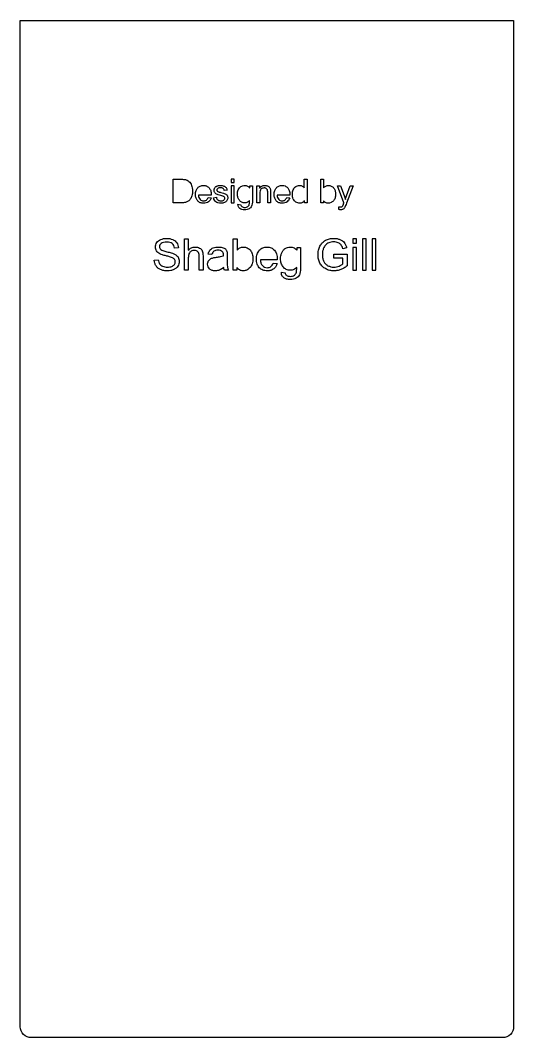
# Model space of a CAD drawing. Header units: millimetres. Extents: x -78 to 12, y -219 to -33.
import ezdxf

# ---------------------------------------------------------------- set-up
doc = ezdxf.new("R2010")
doc.units = ezdxf.units.MM
doc.layers.get('0').update_dxf_attribs({"linetype": 'CONTINUOUS'})

msp = doc.modelspace()

# ---------------------------------------------------------------- linework, layer by layer
for p, q in [((-50.01, -66.77), (-50.01, -62.48)), ((-50.01, -62.48), (-48.53, -62.48)), ((-26.08, -64.02), (-26.08, -62.48)), ((-26.08, -62.48), (-25.56, -62.48)), ((-25.56, -62.48), (-25.56, -66.77)), ((-23.06, -66.77), (-23.06, -62.48)), ((-23.06, -62.48), (-22.54, -62.48)), ((-22.54, -62.48), (-22.54, -64.01)), ((-40.15, -64.47), (-40.67, -64.54)), ((-36.02, -64.04), (-36.02, -63.66)), ((-36.02, -63.66), (-35.53, -63.66)), ((-35.53, -63.66), (-35.53, -66.35)), ((-34.74, -66.77), (-34.74, -63.66)), ((-34.74, -63.66), (-34.26, -63.66)), ((-34.26, -63.66), (-34.26, -64.1)), ((-32.74, -66.77), (-32.74, -64.88)), ((-32.21, -64.86), (-32.21, -66.77)), ((-18.84, -66.78), (-20.02, -63.66)), ((-20.02, -63.66), (-19.45, -63.66)), ((-19.45, -63.66), (-18.81, -65.46)), ((-18.36, -65.48), (-17.7, -63.66)), ((-17.17, -63.66), (-18.35, -66.83)), ((-17.7, -63.66), (-17.17, -63.66)), ((-48.46, -66.77), (-50.01, -66.77)), ((-43.05, -65.35), (-45.37, -65.35)), ((-43.61, -65.77), (-43.07, -65.84)), ((-42.62, -65.85), (-42.1, -65.76)), ((-34.21, -66.77), (-34.74, -66.77)), ((-34.21, -65.07), (-34.21, -66.77)), ((-32.21, -66.77), (-32.74, -66.77)), ((-28.71, -65.35), (-31.03, -65.35)), ((-29.27, -65.77), (-28.73, -65.84)), ((-26.04, -66.77), (-26.04, -66.38)), ((-25.56, -66.77), (-26.04, -66.77)), ((-22.57, -66.77), (-23.06, -66.77)), ((-22.57, -66.38), (-22.57, -66.77)), ((-38.17, -67.03), (-37.66, -67.11)), ((-19.75, -67.97), (-19.8, -67.48)), ((-47.93, -79.07), (-47.93, -73.35)), ((-47.93, -73.35), (-47.23, -73.35)), ((-47.23, -73.35), (-47.23, -75.4)), ((-39.04, -79.07), (-39.04, -73.35)), ((-39.04, -73.35), (-38.33, -73.35)), ((-38.33, -73.35), (-38.33, -75.39)), ((-49.05, -74.96), (-49.77, -75.01)), ((-27.39, -75.42), (-27.39, -74.92)), ((-27.39, -74.92), (-26.75, -74.92)), ((-26.75, -74.92), (-26.75, -78.51)), ((-18.35, -74.95), (-19.04, -75.13)), ((-53.43, -77.23), (-52.72, -77.17)), ((-47.23, -76.8), (-47.23, -79.07)), ((-45.25, -79.07), (-45.25, -76.44)), ((-44.55, -76.44), (-44.55, -79.07)), ((-42.91, -76.2), (-43.6, -76.11)), ((-40.12, -76.4), (-40.12, -77.33)), ((-31, -77.18), (-34.09, -77.18)), ((-31.74, -77.74), (-31.02, -77.83)), ((-20.69, -76.83), (-20.69, -76.15)), ((-20.69, -76.15), (-18.27, -76.15)), ((-19.01, -76.83), (-20.69, -76.83)), ((-19.01, -77.89), (-19.01, -76.83)), ((-18.27, -76.15), (-18.27, -78.27)), ((-47.23, -79.07), (-47.93, -79.07)), ((-44.55, -79.07), (-45.25, -79.07)), ((-39.9, -79.07), (-40.63, -79.07)), ((-38.38, -79.07), (-39.04, -79.07)), ((-38.38, -78.55), (-38.38, -79.07)), ((-30.26, -79.42), (-29.58, -79.52))]:
    msp.add_line(p, q)
msp.add_lwpolyline([(-77.88, -33.49), (12.12, -33.49), (12.12, -216.99, -0.414214), (10.13, -218.99), (-75.88, -218.99, -0.414214), (-77.88, -216.99)], format="xyb", close=True)
for points in [[(-38.88, -63.09), (-38.88, -62.48), (-39.4, -62.48), (-39.4, -63.09)], [(-38.88, -66.77), (-38.88, -63.66), (-39.4, -63.66), (-39.4, -66.77)], [(-16.53, -74.15), (-16.53, -73.35), (-17.23, -73.35), (-17.23, -74.15)], [(-14.77, -79.07), (-14.77, -73.35), (-15.48, -73.35), (-15.48, -79.07)], [(-13, -79.07), (-13, -73.35), (-13.7, -73.35), (-13.7, -79.07)], [(-16.53, -79.07), (-16.53, -74.92), (-17.23, -74.92), (-17.23, -79.07)]]:
    msp.add_lwpolyline(points, close=True)
for points, knots in [([(-48.53, -62.48), (-48.38, -62.48), (-48.13, -62.48), (-47.87, -62.52), (-47.77, -62.54)], [0, 0, 0, 0, 0.04419182, 0.07681955, 0.07681955, 0.07681955, 0.07681955]), ([(-47.77, -62.54), (-47.65, -62.57), (-47.42, -62.64), (-47.23, -62.78), (-47.14, -62.85)], [0, 0, 0, 0, 0.03622775, 0.07062021, 0.07062021, 0.07062021, 0.07062021]), ([(-47.14, -62.85), (-47.03, -62.95), (-46.81, -63.16), (-46.69, -63.44), (-46.63, -63.58)], [0, 0, 0, 0, 0.04417872, 0.09007172, 0.09007172, 0.09007172, 0.09007172]), ([(-46.63, -63.58), (-46.58, -63.74), (-46.48, -64.07), (-46.46, -64.42), (-46.46, -64.6)], [0, 0, 0, 0, 0.0494252, 0.1037906, 0.1037906, 0.1037906, 0.1037906]), ([(-46.46, -64.6), (-46.46, -64.76), (-46.47, -65.05), (-46.54, -65.34), (-46.57, -65.47)], [0, 0, 0, 0, 0.04623091, 0.08770209, 0.08770209, 0.08770209, 0.08770209]), ([(-45.92, -65.24), (-45.91, -65), (-45.89, -64.56), (-45.63, -64.19), (-45.52, -64.03)], [0, 0, 0, 0, 0.0704553, 0.1307786, 0.1307786, 0.1307786, 0.1307786]), ([(-45.52, -64.03), (-45.37, -63.9), (-45.07, -63.64), (-44.67, -63.61), (-44.47, -63.59)], [0, 0, 0, 0, 0.0566902, 0.1161342, 0.1161342, 0.1161342, 0.1161342]), ([(-44.47, -63.59), (-44.27, -63.61), (-43.88, -63.64), (-43.59, -63.89), (-43.45, -64.02)], [0, 0, 0, 0, 0.0576757, 0.113028, 0.113028, 0.113028, 0.113028]), ([(-43.45, -64.02), (-43.33, -64.18), (-43.08, -64.54), (-43.06, -64.98), (-43.05, -65.21)], [0, 0, 0, 0, 0.0591055, 0.1282246, 0.1282246, 0.1282246, 0.1282246]), ([(-42.53, -64.49), (-42.53, -64.42), (-42.52, -64.29), (-42.46, -64.17), (-42.44, -64.1)], [0, 0, 0, 0, 0.02013201, 0.03981458, 0.03981458, 0.03981458, 0.03981458]), ([(-42.42, -64.91), (-42.45, -64.84), (-42.52, -64.71), (-42.53, -64.56), (-42.53, -64.49)], [0, 0, 0, 0, 0.02175403, 0.04383894, 0.04383894, 0.04383894, 0.04383894]), ([(-42.44, -64.1), (-42.4, -64.05), (-42.33, -63.93), (-42.23, -63.85), (-42.18, -63.81)], [0, 0, 0, 0, 0.01989089, 0.03970176, 0.03970176, 0.03970176, 0.03970176]), ([(-42.08, -65.2), (-42.15, -65.17), (-42.28, -65.09), (-42.37, -64.97), (-42.42, -64.91)], [0, 0, 0, 0, 0.0234431, 0.04552012, 0.04552012, 0.04552012, 0.04552012]), ([(-42.18, -63.81), (-42.13, -63.78), (-42.02, -63.71), (-41.91, -63.68), (-41.84, -63.66)], [0, 0, 0, 0, 0.0167339, 0.03684549, 0.03684549, 0.03684549, 0.03684549]), ([(-41.87, -64.15), (-41.91, -64.19), (-42, -64.26), (-42.01, -64.37), (-42.02, -64.43)], [0, 0, 0, 0, 0.01748102, 0.03306028, 0.03306028, 0.03306028, 0.03306028]), ([(-42.02, -64.43), (-42.02, -64.46), (-42.01, -64.53), (-41.97, -64.58), (-41.96, -64.61)], [0, 0, 0, 0, 0.00987356, 0.01984012, 0.01984012, 0.01984012, 0.01984012]), ([(-41.96, -64.61), (-41.93, -64.64), (-41.87, -64.7), (-41.8, -64.73), (-41.75, -64.75)], [0, 0, 0, 0, 0.01134785, 0.02484607, 0.02484607, 0.02484607, 0.02484607]), ([(-41.35, -64.03), (-41.45, -64.03), (-41.64, -64.03), (-41.8, -64.11), (-41.87, -64.15)], [0, 0, 0, 0, 0.03127244, 0.05387306, 0.05387306, 0.05387306, 0.05387306]), ([(-41.84, -63.66), (-41.77, -63.64), (-41.62, -63.6), (-41.46, -63.59), (-41.38, -63.59)], [0, 0, 0, 0, 0.02264116, 0.04628015, 0.04628015, 0.04628015, 0.04628015]), ([(-41.75, -64.75), (-41.7, -64.77), (-41.55, -64.82), (-41.39, -64.86), (-41.29, -64.89)], [0, 0, 0, 0, 0.01633239, 0.04849669, 0.04849669, 0.04849669, 0.04849669]), ([(-41.38, -63.59), (-41.27, -63.6), (-41.05, -63.6), (-40.84, -63.67), (-40.74, -63.7)], [0, 0, 0, 0, 0.03445162, 0.06529287, 0.06529287, 0.06529287, 0.06529287]), ([(-40.87, -64.16), (-40.94, -64.12), (-41.08, -64.03), (-41.25, -64.03), (-41.35, -64.03)], [0, 0, 0, 0, 0.02260083, 0.05005446, 0.05005446, 0.05005446, 0.05005446]), ([(-41.29, -64.89), (-41.13, -64.93), (-40.87, -65), (-40.61, -65.1), (-40.51, -65.13)], [0, 0, 0, 0, 0.04937744, 0.08176635, 0.08176635, 0.08176635, 0.08176635]), ([(-40.67, -64.54), (-40.68, -64.46), (-40.72, -64.32), (-40.82, -64.21), (-40.87, -64.16)], [0, 0, 0, 0, 0.02246754, 0.04356797, 0.04356797, 0.04356797, 0.04356797]), ([(-40.74, -63.7), (-40.66, -63.73), (-40.5, -63.8), (-40.39, -63.93), (-40.33, -63.98)], [0, 0, 0, 0, 0.02718859, 0.05060136, 0.05060136, 0.05060136, 0.05060136]), ([(-40.33, -63.98), (-40.29, -64.05), (-40.2, -64.2), (-40.17, -64.37), (-40.15, -64.47)], [0, 0, 0, 0, 0.0237219, 0.0517188, 0.0517188, 0.0517188, 0.0517188]), ([(-38.28, -65.2), (-38.27, -65.06), (-38.26, -64.77), (-38.16, -64.51), (-38.12, -64.38)], [0, 0, 0, 0, 0.04296273, 0.08403852, 0.08403852, 0.08403852, 0.08403852]), ([(-38.12, -64.38), (-38.06, -64.26), (-37.94, -64.03), (-37.75, -63.87), (-37.65, -63.8)], [0, 0, 0, 0, 0.03883979, 0.07543232, 0.07543232, 0.07543232, 0.07543232]), ([(-37.65, -63.8), (-37.54, -63.74), (-37.32, -63.61), (-37.06, -63.6), (-36.93, -63.59)], [0, 0, 0, 0, 0.03676987, 0.07578009, 0.07578009, 0.07578009, 0.07578009]), ([(-36.93, -63.59), (-36.75, -63.61), (-36.4, -63.65), (-36.15, -63.91), (-36.02, -64.04)], [0, 0, 0, 0, 0.0514627, 0.1040163, 0.1040163, 0.1040163, 0.1040163]), ([(-34.26, -64.1), (-34.13, -63.96), (-33.87, -63.65), (-33.47, -63.61), (-33.27, -63.59)], [0, 0, 0, 0, 0.0568658, 0.1154149, 0.1154149, 0.1154149, 0.1154149]), ([(-33.97, -64.26), (-34.04, -64.36), (-34.21, -64.6), (-34.21, -64.9), (-34.21, -65.07)], [0, 0, 0, 0, 0.03595062, 0.08648848, 0.08648848, 0.08648848, 0.08648848]), ([(-33.38, -64.05), (-33.49, -64.06), (-33.71, -64.07), (-33.88, -64.2), (-33.97, -64.26)], [0, 0, 0, 0, 0.03187249, 0.06317443, 0.06317443, 0.06317443, 0.06317443]), ([(-33.02, -64.15), (-33.07, -64.12), (-33.19, -64.06), (-33.32, -64.05), (-33.38, -64.05)], [0, 0, 0, 0, 0.01840734, 0.03825723, 0.03825723, 0.03825723, 0.03825723]), ([(-33.27, -63.59), (-33.18, -63.6), (-33, -63.6), (-32.84, -63.66), (-32.76, -63.69)], [0, 0, 0, 0, 0.02707473, 0.05285782, 0.05285782, 0.05285782, 0.05285782]), ([(-32.8, -64.4), (-32.82, -64.35), (-32.87, -64.25), (-32.97, -64.18), (-33.02, -64.15)], [0, 0, 0, 0, 0.01678152, 0.03415869, 0.03415869, 0.03415869, 0.03415869]), ([(-32.74, -64.88), (-32.74, -64.79), (-32.74, -64.62), (-32.78, -64.47), (-32.8, -64.4)], [0, 0, 0, 0, 0.02816702, 0.04861627, 0.04861627, 0.04861627, 0.04861627]), ([(-32.76, -63.69), (-32.68, -63.73), (-32.55, -63.79), (-32.45, -63.91), (-32.4, -63.96)], [0, 0, 0, 0, 0.02373926, 0.04461067, 0.04461067, 0.04461067, 0.04461067]), ([(-32.4, -63.96), (-32.37, -64.02), (-32.29, -64.14), (-32.26, -64.28), (-32.24, -64.35)], [0, 0, 0, 0, 0.02052363, 0.04251004, 0.04251004, 0.04251004, 0.04251004]), ([(-32.24, -64.35), (-32.23, -64.42), (-32.21, -64.59), (-32.21, -64.76), (-32.21, -64.86)], [0, 0, 0, 0, 0.0202611, 0.05139764, 0.05139764, 0.05139764, 0.05139764]), ([(-31.58, -65.24), (-31.57, -65), (-31.54, -64.56), (-31.29, -64.19), (-31.17, -64.03)], [0, 0, 0, 0, 0.0704553, 0.1307787, 0.1307787, 0.1307787, 0.1307787]), ([(-31.17, -64.03), (-31.02, -63.9), (-30.72, -63.64), (-30.33, -63.61), (-30.12, -63.59)], [0, 0, 0, 0, 0.0566902, 0.1161341, 0.1161341, 0.1161341, 0.1161341]), ([(-30.12, -63.59), (-29.93, -63.61), (-29.54, -63.64), (-29.25, -63.89), (-29.1, -64.02)], [0, 0, 0, 0, 0.0576757, 0.1130281, 0.1130281, 0.1130281, 0.1130281]), ([(-29.1, -64.02), (-28.99, -64.18), (-28.74, -64.54), (-28.72, -64.98), (-28.71, -65.21)], [0, 0, 0, 0, 0.0591055, 0.1282246, 0.1282246, 0.1282246, 0.1282246]), ([(-28.25, -65.22), (-28.25, -65.07), (-28.24, -64.78), (-28.14, -64.51), (-28.1, -64.38)], [0, 0, 0, 0, 0.04455421, 0.08620554, 0.08620554, 0.08620554, 0.08620554]), ([(-28.1, -64.38), (-28.04, -64.26), (-27.93, -64.03), (-27.73, -63.87), (-27.63, -63.79)], [0, 0, 0, 0, 0.03881876, 0.07552853, 0.07552853, 0.07552853, 0.07552853]), ([(-27.63, -63.79), (-27.53, -63.74), (-27.31, -63.62), (-27.06, -63.6), (-26.94, -63.59)], [0, 0, 0, 0, 0.03621214, 0.07310779, 0.07310779, 0.07310779, 0.07310779]), ([(-26.94, -63.59), (-26.85, -63.6), (-26.67, -63.61), (-26.51, -63.68), (-26.44, -63.71)], [0, 0, 0, 0, 0.02675606, 0.05193365, 0.05193365, 0.05193365, 0.05193365]), ([(-26.44, -63.71), (-26.37, -63.75), (-26.23, -63.84), (-26.13, -63.96), (-26.08, -64.02)], [0, 0, 0, 0, 0.02409304, 0.0474712, 0.0474712, 0.0474712, 0.0474712]), ([(-22.54, -64.01), (-22.42, -63.89), (-22.18, -63.65), (-21.85, -63.61), (-21.68, -63.59)], [0, 0, 0, 0, 0.04931775, 0.09770607, 0.09770607, 0.09770607, 0.09770607]), ([(-21.68, -63.59), (-21.59, -63.6), (-21.4, -63.61), (-21.23, -63.68), (-21.14, -63.71)], [0, 0, 0, 0, 0.02805883, 0.05578263, 0.05578263, 0.05578263, 0.05578263]), ([(-21.14, -63.71), (-21.06, -63.75), (-20.9, -63.83), (-20.78, -63.97), (-20.72, -64.03)], [0, 0, 0, 0, 0.02722018, 0.05368508, 0.05368508, 0.05368508, 0.05368508]), ([(-20.72, -64.03), (-20.67, -64.11), (-20.55, -64.26), (-20.49, -64.44), (-20.46, -64.54)], [0, 0, 0, 0, 0.02738556, 0.05698169, 0.05698169, 0.05698169, 0.05698169]), ([(-20.46, -64.54), (-20.43, -64.64), (-20.37, -64.85), (-20.37, -65.06), (-20.36, -65.17)], [0, 0, 0, 0, 0.03141227, 0.06416226, 0.06416226, 0.06416226, 0.06416226]), ([(-47.77, -66.7), (-47.88, -66.72), (-48.11, -66.77), (-48.34, -66.77), (-48.46, -66.77)], [0, 0, 0, 0, 0.03261917, 0.06935916, 0.06935916, 0.06935916, 0.06935916]), ([(-47.26, -66.49), (-47.34, -66.53), (-47.5, -66.63), (-47.68, -66.67), (-47.77, -66.7)], [0, 0, 0, 0, 0.02644052, 0.05576395, 0.05576395, 0.05576395, 0.05576395]), ([(-46.87, -66.1), (-46.93, -66.17), (-47.04, -66.32), (-47.19, -66.43), (-47.26, -66.49)], [0, 0, 0, 0, 0.02894106, 0.05552714, 0.05552714, 0.05552714, 0.05552714]), ([(-46.57, -65.47), (-46.61, -65.59), (-46.68, -65.81), (-46.81, -66.01), (-46.87, -66.1)], [0, 0, 0, 0, 0.03694688, 0.06943376, 0.06943376, 0.06943376, 0.06943376]), ([(-45.52, -66.43), (-45.64, -66.26), (-45.89, -65.91), (-45.91, -65.48), (-45.92, -65.24)], [0, 0, 0, 0, 0.058774, 0.1269616, 0.1269616, 0.1269616, 0.1269616]), ([(-44.44, -66.84), (-44.65, -66.83), (-45.06, -66.8), (-45.37, -66.55), (-45.52, -66.43)], [0, 0, 0, 0, 0.0621197, 0.1187951, 0.1187951, 0.1187951, 0.1187951]), ([(-45.37, -65.35), (-45.36, -65.51), (-45.33, -65.8), (-45.16, -66.03), (-45.08, -66.14)], [0, 0, 0, 0, 0.04609518, 0.0850477, 0.0850477, 0.0850477, 0.0850477]), ([(-45.08, -66.14), (-44.99, -66.22), (-44.8, -66.38), (-44.56, -66.4), (-44.43, -66.41)], [0, 0, 0, 0, 0.03571945, 0.07210493, 0.07210493, 0.07210493, 0.07210493]), ([(-43.55, -66.58), (-43.68, -66.66), (-43.95, -66.82), (-44.27, -66.84), (-44.44, -66.84)], [0, 0, 0, 0, 0.04435021, 0.09415359, 0.09415359, 0.09415359, 0.09415359]), ([(-44.43, -66.41), (-44.34, -66.41), (-44.16, -66.39), (-44.01, -66.3), (-43.94, -66.26)], [0, 0, 0, 0, 0.02714833, 0.05250078, 0.05250078, 0.05250078, 0.05250078]), ([(-43.94, -66.26), (-43.87, -66.2), (-43.73, -66.06), (-43.65, -65.87), (-43.61, -65.77)], [0, 0, 0, 0, 0.02700058, 0.05913421, 0.05913421, 0.05913421, 0.05913421]), ([(-43.07, -65.84), (-43.12, -65.99), (-43.22, -66.28), (-43.44, -66.48), (-43.55, -66.58)], [0, 0, 0, 0, 0.04622054, 0.08944524, 0.08944524, 0.08944524, 0.08944524]), ([(-43.05, -65.21), (-43.05, -65.23), (-43.05, -65.28), (-43.05, -65.33), (-43.05, -65.35)], [0, 0, 0, 0, 0.00585983, 0.01406592, 0.01406592, 0.01406592, 0.01406592]), ([(-42.21, -66.59), (-42.31, -66.49), (-42.52, -66.28), (-42.58, -66), (-42.62, -65.85)], [0, 0, 0, 0, 0.04062434, 0.08641408, 0.08641408, 0.08641408, 0.08641408]), ([(-41.29, -66.84), (-41.47, -66.84), (-41.8, -66.83), (-42.09, -66.67), (-42.21, -66.59)], [0, 0, 0, 0, 0.05383655, 0.09727353, 0.09727353, 0.09727353, 0.09727353]), ([(-42.1, -65.76), (-42.08, -65.86), (-42.04, -66.04), (-41.91, -66.18), (-41.85, -66.24)], [0, 0, 0, 0, 0.02889617, 0.05481652, 0.05481652, 0.05481652, 0.05481652]), ([(-41.27, -65.46), (-41.44, -65.41), (-41.71, -65.35), (-41.97, -65.24), (-42.08, -65.2)], [0, 0, 0, 0, 0.05099866, 0.08448288, 0.08448288, 0.08448288, 0.08448288]), ([(-41.85, -66.24), (-41.77, -66.29), (-41.6, -66.4), (-41.4, -66.41), (-41.29, -66.41)], [0, 0, 0, 0, 0.02722214, 0.05957276, 0.05957276, 0.05957276, 0.05957276]), ([(-41.29, -66.41), (-41.18, -66.41), (-40.99, -66.4), (-40.82, -66.31), (-40.75, -66.26)], [0, 0, 0, 0, 0.03185181, 0.05668042, 0.05668042, 0.05668042, 0.05668042]), ([(-40.63, -66.72), (-40.73, -66.75), (-40.95, -66.83), (-41.17, -66.84), (-41.29, -66.84)], [0, 0, 0, 0, 0.0323201, 0.06717944, 0.06717944, 0.06717944, 0.06717944]), ([(-40.73, -65.63), (-40.79, -65.61), (-40.97, -65.53), (-41.15, -65.48), (-41.27, -65.46)], [0, 0, 0, 0, 0.02051367, 0.05689296, 0.05689296, 0.05689296, 0.05689296]), ([(-40.75, -66.26), (-40.7, -66.21), (-40.6, -66.12), (-40.58, -65.98), (-40.58, -65.92)], [0, 0, 0, 0, 0.02087607, 0.04006286, 0.04006286, 0.04006286, 0.04006286]), ([(-40.58, -65.92), (-40.58, -65.86), (-40.6, -65.74), (-40.69, -65.67), (-40.73, -65.63)], [0, 0, 0, 0, 0.0164319, 0.03326761, 0.03326761, 0.03326761, 0.03326761]), ([(-40.19, -66.36), (-40.25, -66.43), (-40.37, -66.58), (-40.54, -66.67), (-40.63, -66.72)], [0, 0, 0, 0, 0.02779207, 0.05766213, 0.05766213, 0.05766213, 0.05766213]), ([(-40.51, -65.13), (-40.44, -65.17), (-40.3, -65.23), (-40.21, -65.35), (-40.16, -65.41)], [0, 0, 0, 0, 0.02297577, 0.04489331, 0.04489331, 0.04489331, 0.04489331]), ([(-40.03, -65.86), (-40.04, -65.95), (-40.05, -66.12), (-40.14, -66.28), (-40.19, -66.36)], [0, 0, 0, 0, 0.02592704, 0.0527562, 0.0527562, 0.0527562, 0.0527562]), ([(-40.16, -65.41), (-40.12, -65.47), (-40.05, -65.62), (-40.04, -65.78), (-40.03, -65.86)], [0, 0, 0, 0, 0.02244667, 0.04740206, 0.04740206, 0.04740206, 0.04740206]), ([(-37.92, -66.31), (-38.03, -66.15), (-38.24, -65.81), (-38.26, -65.41), (-38.28, -65.2)], [0, 0, 0, 0, 0.057327, 0.1180977, 0.1180977, 0.1180977, 0.1180977]), ([(-36.93, -66.77), (-37.13, -66.76), (-37.52, -66.72), (-37.79, -66.45), (-37.92, -66.31)], [0, 0, 0, 0, 0.0580739, 0.1128793, 0.1128793, 0.1128793, 0.1128793]), ([(-36.07, -66.37), (-36.19, -66.49), (-36.43, -66.72), (-36.77, -66.76), (-36.93, -66.77)], [0, 0, 0, 0, 0.04939311, 0.09779041, 0.09779041, 0.09779041, 0.09779041]), ([(-36.11, -67.04), (-36.1, -66.96), (-36.07, -66.74), (-36.07, -66.51), (-36.07, -66.37)], [0, 0, 0, 0, 0.02515549, 0.06786326, 0.06786326, 0.06786326, 0.06786326]), ([(-35.53, -66.35), (-35.53, -66.56), (-35.53, -66.91), (-35.64, -67.25), (-35.68, -67.38)], [0, 0, 0, 0, 0.0621485, 0.1044555, 0.1044555, 0.1044555, 0.1044555]), ([(-31.18, -66.43), (-31.29, -66.26), (-31.54, -65.91), (-31.56, -65.48), (-31.58, -65.24)], [0, 0, 0, 0, 0.0587741, 0.1269616, 0.1269616, 0.1269616, 0.1269616]), ([(-30.09, -66.84), (-30.31, -66.83), (-30.71, -66.8), (-31.03, -66.55), (-31.18, -66.43)], [0, 0, 0, 0, 0.0621196, 0.118795, 0.118795, 0.118795, 0.118795]), ([(-31.03, -65.35), (-31.02, -65.51), (-30.99, -65.8), (-30.82, -66.03), (-30.74, -66.14)], [0, 0, 0, 0, 0.04609517, 0.08504769, 0.08504769, 0.08504769, 0.08504769]), ([(-30.74, -66.14), (-30.65, -66.22), (-30.46, -66.38), (-30.21, -66.4), (-30.09, -66.41)], [0, 0, 0, 0, 0.03571935, 0.07210489, 0.07210489, 0.07210489, 0.07210489]), ([(-30.09, -66.41), (-30, -66.41), (-29.82, -66.39), (-29.67, -66.3), (-29.6, -66.26)], [0, 0, 0, 0, 0.02714827, 0.05250078, 0.05250078, 0.05250078, 0.05250078]), ([(-29.2, -66.58), (-29.33, -66.66), (-29.61, -66.82), (-29.92, -66.84), (-30.09, -66.84)], [0, 0, 0, 0, 0.0443501, 0.09415354, 0.09415354, 0.09415354, 0.09415354]), ([(-29.6, -66.26), (-29.53, -66.2), (-29.38, -66.06), (-29.31, -65.87), (-29.27, -65.77)], [0, 0, 0, 0, 0.02700054, 0.0591342, 0.0591342, 0.0591342, 0.0591342]), ([(-28.73, -65.84), (-28.78, -65.99), (-28.87, -66.28), (-29.1, -66.48), (-29.2, -66.58)], [0, 0, 0, 0, 0.04622052, 0.08944533, 0.08944533, 0.08944533, 0.08944533]), ([(-28.71, -65.21), (-28.71, -65.23), (-28.71, -65.28), (-28.71, -65.33), (-28.71, -65.35)], [0, 0, 0, 0, 0.00585983, 0.01406593, 0.01406593, 0.01406593, 0.01406593]), ([(-28.08, -66.07), (-28.13, -65.94), (-28.24, -65.66), (-28.25, -65.37), (-28.25, -65.22)], [0, 0, 0, 0, 0.04162298, 0.0868668, 0.0868668, 0.0868668, 0.0868668]), ([(-27.6, -66.64), (-27.7, -66.56), (-27.9, -66.41), (-28.02, -66.18), (-28.08, -66.07)], [0, 0, 0, 0, 0.03693854, 0.07556397, 0.07556397, 0.07556397, 0.07556397]), ([(-26.91, -66.84), (-27.04, -66.84), (-27.28, -66.82), (-27.49, -66.7), (-27.6, -66.64)], [0, 0, 0, 0, 0.03610812, 0.07234674, 0.07234674, 0.07234674, 0.07234674]), ([(-26.04, -66.38), (-26.16, -66.52), (-26.38, -66.79), (-26.74, -66.83), (-26.91, -66.84)], [0, 0, 0, 0, 0.0504084, 0.102182, 0.102182, 0.102182, 0.102182]), ([(-21.71, -66.84), (-21.88, -66.82), (-22.23, -66.79), (-22.46, -66.52), (-22.57, -66.38)], [0, 0, 0, 0, 0.0504728, 0.1012652, 0.1012652, 0.1012652, 0.1012652]), ([(-20.76, -66.41), (-20.9, -66.53), (-21.17, -66.79), (-21.53, -66.82), (-21.71, -66.84)], [0, 0, 0, 0, 0.0544481, 0.1070097, 0.1070097, 0.1070097, 0.1070097]), ([(-20.36, -65.17), (-20.37, -65.42), (-20.39, -65.87), (-20.64, -66.24), (-20.76, -66.41)], [0, 0, 0, 0, 0.0715846, 0.1320893, 0.1320893, 0.1320893, 0.1320893]), ([(-18.89, -66.91), (-18.88, -66.89), (-18.87, -66.85), (-18.85, -66.8), (-18.84, -66.78)], [0, 0, 0, 0, 0.0057447, 0.01371706, 0.01371706, 0.01371706, 0.01371706]), ([(-18.81, -65.46), (-18.76, -65.58), (-18.68, -65.82), (-18.61, -66.06), (-18.58, -66.18)], [0, 0, 0, 0, 0.03712796, 0.07553937, 0.07553937, 0.07553937, 0.07553937]), ([(-18.58, -66.18), (-18.55, -66.06), (-18.49, -65.83), (-18.4, -65.59), (-18.36, -65.48)], [0, 0, 0, 0, 0.03724535, 0.07416446, 0.07416446, 0.07416446, 0.07416446]), ([(-37.84, -67.78), (-37.94, -67.69), (-38.15, -67.48), (-38.16, -67.19), (-38.17, -67.03)], [0, 0, 0, 0, 0.04029903, 0.08498434, 0.08498434, 0.08498434, 0.08498434]), ([(-36.94, -68.04), (-37.11, -68.03), (-37.43, -68.02), (-37.71, -67.86), (-37.84, -67.78)], [0, 0, 0, 0, 0.05071013, 0.09460928, 0.09460928, 0.09460928, 0.09460928]), ([(-37.66, -67.11), (-37.64, -67.18), (-37.62, -67.31), (-37.52, -67.41), (-37.48, -67.45)], [0, 0, 0, 0, 0.02138985, 0.03974204, 0.03974204, 0.03974204, 0.03974204]), ([(-37.48, -67.45), (-37.4, -67.5), (-37.24, -67.59), (-37.05, -67.6), (-36.94, -67.6)], [0, 0, 0, 0, 0.0256859, 0.05630122, 0.05630122, 0.05630122, 0.05630122]), ([(-36.94, -67.6), (-36.83, -67.6), (-36.63, -67.59), (-36.46, -67.5), (-36.38, -67.45)], [0, 0, 0, 0, 0.03265228, 0.05913532, 0.05913532, 0.05913532, 0.05913532]), ([(-36.15, -67.86), (-36.27, -67.91), (-36.52, -68.02), (-36.79, -68.03), (-36.94, -68.04)], [0, 0, 0, 0, 0.03802728, 0.08139023, 0.08139023, 0.08139023, 0.08139023]), ([(-36.38, -67.45), (-36.32, -67.4), (-36.19, -67.29), (-36.14, -67.13), (-36.11, -67.04)], [0, 0, 0, 0, 0.02424569, 0.04982809, 0.04982809, 0.04982809, 0.04982809]), ([(-35.68, -67.38), (-35.74, -67.48), (-35.86, -67.68), (-36.05, -67.8), (-36.15, -67.86)], [0, 0, 0, 0, 0.03324132, 0.06798746, 0.06798746, 0.06798746, 0.06798746]), ([(-19.8, -67.48), (-19.75, -67.49), (-19.65, -67.52), (-19.55, -67.52), (-19.5, -67.52)], [0, 0, 0, 0, 0.01656386, 0.03060207, 0.03060207, 0.03060207, 0.03060207]), ([(-19.41, -68.04), (-19.46, -68.03), (-19.58, -68.03), (-19.69, -67.99), (-19.75, -67.97)], [0, 0, 0, 0, 0.01619365, 0.03470701, 0.03470701, 0.03470701, 0.03470701]), ([(-19.5, -67.52), (-19.45, -67.52), (-19.35, -67.52), (-19.26, -67.48), (-19.22, -67.47)], [0, 0, 0, 0, 0.01588794, 0.02895391, 0.02895391, 0.02895391, 0.02895391]), ([(-18.97, -67.91), (-19.04, -67.95), (-19.17, -68.02), (-19.33, -68.03), (-19.41, -68.04)], [0, 0, 0, 0, 0.02195545, 0.04559397, 0.04559397, 0.04559397, 0.04559397]), ([(-19.22, -67.47), (-19.19, -67.44), (-19.12, -67.4), (-19.07, -67.33), (-19.05, -67.3)], [0, 0, 0, 0, 0.01189523, 0.02402094, 0.02402094, 0.02402094, 0.02402094]), ([(-19.05, -67.3), (-19.03, -67.26), (-18.96, -67.13), (-18.92, -66.99), (-18.89, -66.91)], [0, 0, 0, 0, 0.01523455, 0.04246894, 0.04246894, 0.04246894, 0.04246894]), ([(-18.65, -67.53), (-18.7, -67.61), (-18.78, -67.76), (-18.91, -67.86), (-18.97, -67.91)], [0, 0, 0, 0, 0.02713926, 0.05026558, 0.05026558, 0.05026558, 0.05026558]), ([(-18.35, -66.83), (-18.41, -66.97), (-18.5, -67.21), (-18.61, -67.44), (-18.65, -67.53)], [0, 0, 0, 0, 0.04647515, 0.07658991, 0.07658991, 0.07658991, 0.07658991]), ([(-53.22, -74.83), (-53.2, -74.68), (-53.18, -74.39), (-53.04, -74.14), (-52.97, -74.02)], [0, 0, 0, 0, 0.04234386, 0.08545909, 0.08545909, 0.08545909, 0.08545909]), ([(-52.97, -74.02), (-52.88, -73.9), (-52.68, -73.65), (-52.4, -73.51), (-52.25, -73.44)], [0, 0, 0, 0, 0.04500469, 0.09309333, 0.09309333, 0.09309333, 0.09309333]), ([(-52.17, -74.17), (-52.26, -74.25), (-52.44, -74.42), (-52.47, -74.66), (-52.48, -74.77)], [0, 0, 0, 0, 0.03623678, 0.07006154, 0.07006154, 0.07006154, 0.07006154]), ([(-52.25, -73.44), (-52.09, -73.39), (-51.75, -73.27), (-51.39, -73.25), (-51.2, -73.25)], [0, 0, 0, 0, 0.0520079, 0.1073993, 0.1073993, 0.1073993, 0.1073993]), ([(-51.17, -73.92), (-51.37, -73.92), (-51.73, -73.92), (-52.04, -74.1), (-52.17, -74.17)], [0, 0, 0, 0, 0.0598105, 0.1049427, 0.1049427, 0.1049427, 0.1049427]), ([(-51.2, -73.25), (-51, -73.25), (-50.61, -73.27), (-50.25, -73.39), (-50.08, -73.45)], [0, 0, 0, 0, 0.0600866, 0.1145912, 0.1145912, 0.1145912, 0.1145912]), ([(-50.17, -74.19), (-50.31, -74.11), (-50.61, -73.93), (-50.97, -73.92), (-51.17, -73.92)], [0, 0, 0, 0, 0.0465993, 0.1049231, 0.1049231, 0.1049231, 0.1049231]), ([(-49.77, -75.01), (-49.8, -74.85), (-49.85, -74.53), (-50.07, -74.3), (-50.17, -74.19)], [0, 0, 0, 0, 0.04936889, 0.09305082, 0.09305082, 0.09305082, 0.09305082]), ([(-50.08, -73.45), (-49.93, -73.53), (-49.63, -73.67), (-49.43, -73.93), (-49.33, -74.06)], [0, 0, 0, 0, 0.0499794, 0.09726356, 0.09726356, 0.09726356, 0.09726356]), ([(-49.33, -74.06), (-49.25, -74.19), (-49.09, -74.48), (-49.06, -74.8), (-49.05, -74.96)], [0, 0, 0, 0, 0.0470031, 0.09542379, 0.09542379, 0.09542379, 0.09542379]), ([(-23.22, -74.68), (-23.09, -74.45), (-22.84, -74.01), (-22.41, -73.73), (-22.21, -73.6)], [0, 0, 0, 0, 0.0763812, 0.1495107, 0.1495107, 0.1495107, 0.1495107]), ([(-22.21, -73.6), (-21.98, -73.5), (-21.49, -73.28), (-20.97, -73.26), (-20.7, -73.25)], [0, 0, 0, 0, 0.0753682, 0.1564126, 0.1564126, 0.1564126, 0.1564126]), ([(-21.59, -74.06), (-21.71, -74.11), (-21.94, -74.21), (-22.12, -74.39), (-22.2, -74.47)], [0, 0, 0, 0, 0.03879274, 0.07445703, 0.07445703, 0.07445703, 0.07445703]), ([(-20.69, -73.9), (-20.85, -73.9), (-21.16, -73.91), (-21.45, -74.01), (-21.59, -74.06)], [0, 0, 0, 0, 0.0486028, 0.09171602, 0.09171602, 0.09171602, 0.09171602]), ([(-20.7, -73.25), (-20.5, -73.25), (-20.11, -73.27), (-19.75, -73.39), (-19.57, -73.45)], [0, 0, 0, 0, 0.0592999, 0.1144722, 0.1144722, 0.1144722, 0.1144722]), ([(-19.9, -74.05), (-20.03, -74), (-20.28, -73.91), (-20.55, -73.9), (-20.69, -73.9)], [0, 0, 0, 0, 0.03920192, 0.08078311, 0.08078311, 0.08078311, 0.08078311]), ([(-19.36, -74.45), (-19.43, -74.37), (-19.58, -74.2), (-19.79, -74.1), (-19.9, -74.05)], [0, 0, 0, 0, 0.03232158, 0.06825182, 0.06825182, 0.06825182, 0.06825182]), ([(-19.57, -73.45), (-19.42, -73.52), (-19.12, -73.66), (-18.89, -73.89), (-18.79, -74.01)], [0, 0, 0, 0, 0.05089594, 0.09752957, 0.09752957, 0.09752957, 0.09752957]), ([(-18.79, -74.01), (-18.69, -74.14), (-18.5, -74.43), (-18.4, -74.77), (-18.35, -74.95)], [0, 0, 0, 0, 0.0484188, 0.1038567, 0.1038567, 0.1038567, 0.1038567]), ([(-53.02, -75.54), (-53.07, -75.43), (-53.19, -75.21), (-53.21, -74.95), (-53.22, -74.83)], [0, 0, 0, 0, 0.0370345, 0.07496062, 0.07496062, 0.07496062, 0.07496062]), ([(-52.4, -76.07), (-52.53, -76), (-52.77, -75.86), (-52.94, -75.64), (-53.02, -75.54)], [0, 0, 0, 0, 0.04314649, 0.0818318, 0.0818318, 0.0818318, 0.0818318]), ([(-52.48, -74.77), (-52.48, -74.87), (-52.46, -75.07), (-52.33, -75.21), (-52.26, -75.28)], [0, 0, 0, 0, 0.02867054, 0.05681606, 0.05681606, 0.05681606, 0.05681606]), ([(-52.26, -75.28), (-52.13, -75.35), (-51.78, -75.55), (-51.38, -75.64), (-51.12, -75.69)], [0, 0, 0, 0, 0.0443305, 0.1217852, 0.1217852, 0.1217852, 0.1217852]), ([(-51.12, -75.69), (-50.86, -75.75), (-50.43, -75.85), (-50.01, -76), (-49.85, -76.06)], [0, 0, 0, 0, 0.080411, 0.1321716, 0.1321716, 0.1321716, 0.1321716]), ([(-47.23, -75.4), (-47.05, -75.23), (-46.7, -74.9), (-46.22, -74.85), (-45.98, -74.83)], [0, 0, 0, 0, 0.0702001, 0.1402218, 0.1402218, 0.1402218, 0.1402218]), ([(-47.11, -76.04), (-47.14, -76.15), (-47.22, -76.39), (-47.22, -76.66), (-47.23, -76.8)], [0, 0, 0, 0, 0.03415793, 0.07781102, 0.07781102, 0.07781102, 0.07781102]), ([(-46.72, -75.6), (-46.8, -75.66), (-46.97, -75.77), (-47.06, -75.95), (-47.11, -76.04)], [0, 0, 0, 0, 0.03013704, 0.05945278, 0.05945278, 0.05945278, 0.05945278]), ([(-46.13, -75.43), (-46.23, -75.44), (-46.44, -75.46), (-46.63, -75.55), (-46.72, -75.6)], [0, 0, 0, 0, 0.03064677, 0.06179365, 0.06179365, 0.06179365, 0.06179365]), ([(-45.48, -75.68), (-45.57, -75.61), (-45.76, -75.46), (-46, -75.44), (-46.13, -75.43)], [0, 0, 0, 0, 0.03290843, 0.07041209, 0.07041209, 0.07041209, 0.07041209]), ([(-45.98, -74.83), (-45.84, -74.84), (-45.56, -74.85), (-45.31, -74.96), (-45.18, -75.01)], [0, 0, 0, 0, 0.04331033, 0.08280039, 0.08280039, 0.08280039, 0.08280039]), ([(-45.25, -76.44), (-45.26, -76.29), (-45.26, -76.01), (-45.42, -75.78), (-45.48, -75.68)], [0, 0, 0, 0, 0.04587111, 0.08141221, 0.08141221, 0.08141221, 0.08141221]), ([(-45.18, -75.01), (-45.08, -75.08), (-44.88, -75.2), (-44.76, -75.41), (-44.7, -75.51)], [0, 0, 0, 0, 0.0361729, 0.07062608, 0.07062608, 0.07062608, 0.07062608]), ([(-44.7, -75.51), (-44.66, -75.64), (-44.56, -75.94), (-44.55, -76.26), (-44.55, -76.44)], [0, 0, 0, 0, 0.04080578, 0.09464477, 0.09464477, 0.09464477, 0.09464477]), ([(-43.6, -76.11), (-43.56, -75.97), (-43.5, -75.72), (-43.36, -75.5), (-43.29, -75.4)], [0, 0, 0, 0, 0.0417294, 0.078023, 0.078023, 0.078023, 0.078023]), ([(-43.29, -75.4), (-43.21, -75.31), (-43.03, -75.12), (-42.79, -75.03), (-42.67, -74.98)], [0, 0, 0, 0, 0.03566393, 0.07562557, 0.07562557, 0.07562557, 0.07562557]), ([(-42.56, -75.59), (-42.64, -75.66), (-42.81, -75.84), (-42.87, -76.07), (-42.91, -76.2)], [0, 0, 0, 0, 0.03144869, 0.07151129, 0.07151129, 0.07151129, 0.07151129]), ([(-42.67, -74.98), (-42.52, -74.93), (-42.22, -74.84), (-41.9, -74.83), (-41.73, -74.83)], [0, 0, 0, 0, 0.04523891, 0.09566848, 0.09566848, 0.09566848, 0.09566848]), ([(-41.83, -75.41), (-41.98, -75.41), (-42.23, -75.42), (-42.46, -75.54), (-42.56, -75.59)], [0, 0, 0, 0, 0.04338726, 0.07640677, 0.07640677, 0.07640677, 0.07640677]), ([(-41.03, -75.65), (-41.14, -75.58), (-41.38, -75.43), (-41.67, -75.42), (-41.83, -75.41)], [0, 0, 0, 0, 0.03796524, 0.08492669, 0.08492669, 0.08492669, 0.08492669]), ([(-41.73, -74.83), (-41.57, -74.83), (-41.27, -74.84), (-40.99, -74.92), (-40.86, -74.95)], [0, 0, 0, 0, 0.04824589, 0.08756352, 0.08756352, 0.08756352, 0.08756352]), ([(-40.83, -76.26), (-40.83, -76.13), (-40.84, -75.9), (-40.97, -75.73), (-41.03, -75.65)], [0, 0, 0, 0, 0.03695821, 0.06516619, 0.06516619, 0.06516619, 0.06516619]), ([(-40.86, -74.95), (-40.76, -75), (-40.58, -75.07), (-40.44, -75.21), (-40.38, -75.27)], [0, 0, 0, 0, 0.03210055, 0.05867776, 0.05867776, 0.05867776, 0.05867776]), ([(-40.38, -75.27), (-40.33, -75.34), (-40.22, -75.48), (-40.18, -75.66), (-40.16, -75.75)], [0, 0, 0, 0, 0.02509212, 0.05282445, 0.05282445, 0.05282445, 0.05282445]), ([(-40.16, -75.75), (-40.15, -75.83), (-40.12, -76.05), (-40.12, -76.26), (-40.12, -76.4)], [0, 0, 0, 0, 0.02533295, 0.0649911, 0.0649911, 0.0649911, 0.0649911]), ([(-38.33, -75.39), (-38.17, -75.23), (-37.86, -74.9), (-37.42, -74.85), (-37.2, -74.83)], [0, 0, 0, 0, 0.065757, 0.1302747, 0.1302747, 0.1302747, 0.1302747]), ([(-37.2, -74.83), (-37.07, -74.84), (-36.82, -74.85), (-36.59, -74.94), (-36.47, -74.99)], [0, 0, 0, 0, 0.03741162, 0.07437684, 0.07437684, 0.07437684, 0.07437684]), ([(-36.47, -74.99), (-36.36, -75.04), (-36.15, -75.15), (-35.99, -75.33), (-35.91, -75.42)], [0, 0, 0, 0, 0.0362937, 0.07157995, 0.07157995, 0.07157995, 0.07157995]), ([(-35.91, -75.42), (-35.84, -75.52), (-35.69, -75.73), (-35.61, -75.97), (-35.56, -76.09)], [0, 0, 0, 0, 0.03651419, 0.07597566, 0.07597566, 0.07597566, 0.07597566]), ([(-34.82, -77.03), (-34.8, -76.71), (-34.77, -76.12), (-34.43, -75.63), (-34.28, -75.41)], [0, 0, 0, 0, 0.0939404, 0.1743715, 0.1743715, 0.1743715, 0.1743715]), ([(-34.28, -75.41), (-34.08, -75.24), (-33.68, -74.89), (-33.15, -74.85), (-32.88, -74.83)], [0, 0, 0, 0, 0.075587, 0.1548456, 0.1548456, 0.1548456, 0.1548456]), ([(-32.88, -74.83), (-32.62, -74.85), (-32.1, -74.89), (-31.71, -75.23), (-31.52, -75.4)], [0, 0, 0, 0, 0.0769008, 0.1507039, 0.1507039, 0.1507039, 0.1507039]), ([(-31.52, -75.4), (-31.37, -75.62), (-31.03, -76.09), (-31.01, -76.68), (-30.99, -76.99)], [0, 0, 0, 0, 0.0788074, 0.1709662, 0.1709662, 0.1709662, 0.1709662]), ([(-30.4, -76.97), (-30.39, -76.78), (-30.38, -76.41), (-30.25, -76.05), (-30.19, -75.88)], [0, 0, 0, 0, 0.0572836, 0.1120514, 0.1120514, 0.1120514, 0.1120514]), ([(-30.19, -75.88), (-30.11, -75.72), (-29.96, -75.42), (-29.7, -75.21), (-29.57, -75.1)], [0, 0, 0, 0, 0.0517863, 0.1005763, 0.1005763, 0.1005763, 0.1005763]), ([(-29.57, -75.1), (-29.42, -75.02), (-29.12, -74.86), (-28.78, -74.84), (-28.61, -74.83)], [0, 0, 0, 0, 0.0490266, 0.1010403, 0.1010403, 0.1010403, 0.1010403]), ([(-28.61, -74.83), (-28.37, -74.86), (-27.9, -74.91), (-27.56, -75.25), (-27.39, -75.42)], [0, 0, 0, 0, 0.0686171, 0.1386885, 0.1386885, 0.1386885, 0.1386885]), ([(-23.56, -76.24), (-23.55, -75.96), (-23.52, -75.42), (-23.32, -74.92), (-23.22, -74.68)], [0, 0, 0, 0, 0.081228, 0.1607235, 0.1607235, 0.1607235, 0.1607235]), ([(-22.56, -75.04), (-22.63, -75.22), (-22.76, -75.59), (-22.77, -75.99), (-22.78, -76.19)], [0, 0, 0, 0, 0.0577506, 0.1178632, 0.1178632, 0.1178632, 0.1178632]), ([(-22.2, -74.47), (-22.28, -74.56), (-22.42, -74.73), (-22.52, -74.94), (-22.56, -75.04)], [0, 0, 0, 0, 0.03394578, 0.06731684, 0.06731684, 0.06731684, 0.06731684]), ([(-19.04, -75.13), (-19.08, -75), (-19.15, -74.76), (-19.29, -74.54), (-19.36, -74.45)], [0, 0, 0, 0, 0.04165061, 0.07615188, 0.07615188, 0.07615188, 0.07615188]), ([(-53.12, -78.26), (-53.21, -78.1), (-53.39, -77.78), (-53.42, -77.42), (-53.43, -77.23)], [0, 0, 0, 0, 0.0536513, 0.1088169, 0.1088169, 0.1088169, 0.1088169]), ([(-52.72, -77.17), (-52.7, -77.3), (-52.66, -77.55), (-52.54, -77.77), (-52.48, -77.88)], [0, 0, 0, 0, 0.04005059, 0.07499528, 0.07499528, 0.07499528, 0.07499528]), ([(-52.48, -77.88), (-52.41, -77.96), (-52.25, -78.15), (-52.03, -78.26), (-51.91, -78.32)], [0, 0, 0, 0, 0.03439554, 0.07369027, 0.07369027, 0.07369027, 0.07369027]), ([(-51.3, -76.43), (-51.52, -76.38), (-51.9, -76.29), (-52.26, -76.13), (-52.4, -76.07)], [0, 0, 0, 0, 0.0696084, 0.116413, 0.116413, 0.116413, 0.116413]), ([(-50.28, -76.71), (-50.4, -76.67), (-50.74, -76.56), (-51.08, -76.48), (-51.3, -76.43)], [0, 0, 0, 0, 0.0387352, 0.1056931, 0.1056931, 0.1056931, 0.1056931]), ([(-49.76, -77.05), (-49.83, -76.98), (-49.98, -76.83), (-50.17, -76.75), (-50.28, -76.71)], [0, 0, 0, 0, 0.02786627, 0.06232452, 0.06232452, 0.06232452, 0.06232452]), ([(-49.85, -76.06), (-49.7, -76.13), (-49.41, -76.28), (-49.21, -76.53), (-49.11, -76.64)], [0, 0, 0, 0, 0.05072952, 0.09515452, 0.09515452, 0.09515452, 0.09515452]), ([(-49.77, -78.01), (-49.72, -77.93), (-49.63, -77.78), (-49.61, -77.6), (-49.61, -77.52)], [0, 0, 0, 0, 0.02664425, 0.05255686, 0.05255686, 0.05255686, 0.05255686]), ([(-49.61, -77.52), (-49.61, -77.43), (-49.62, -77.26), (-49.72, -77.12), (-49.76, -77.05)], [0, 0, 0, 0, 0.02549631, 0.05014055, 0.05014055, 0.05014055, 0.05014055]), ([(-48.88, -77.45), (-48.89, -77.61), (-48.91, -77.91), (-49.06, -78.18), (-49.14, -78.32)], [0, 0, 0, 0, 0.04491274, 0.09117772, 0.09117772, 0.09117772, 0.09117772]), ([(-49.11, -76.64), (-49.04, -76.77), (-48.9, -77.02), (-48.88, -77.31), (-48.88, -77.45)], [0, 0, 0, 0, 0.0418936, 0.08566024, 0.08566024, 0.08566024, 0.08566024]), ([(-43.72, -77.98), (-43.71, -77.88), (-43.7, -77.69), (-43.62, -77.51), (-43.58, -77.42)], [0, 0, 0, 0, 0.02930158, 0.05759241, 0.05759241, 0.05759241, 0.05759241]), ([(-43.58, -77.42), (-43.53, -77.34), (-43.44, -77.19), (-43.29, -77.07), (-43.22, -77.02)], [0, 0, 0, 0, 0.02796134, 0.0548785, 0.0548785, 0.0548785, 0.0548785]), ([(-43.22, -77.02), (-43.14, -76.97), (-42.98, -76.87), (-42.8, -76.82), (-42.71, -76.79)], [0, 0, 0, 0, 0.0274976, 0.05594847, 0.05594847, 0.05594847, 0.05594847]), ([(-42.71, -76.79), (-42.62, -76.77), (-42.42, -76.72), (-42.21, -76.7), (-42.09, -76.68)], [0, 0, 0, 0, 0.02652601, 0.06341438, 0.06341438, 0.06341438, 0.06341438]), ([(-42.09, -76.68), (-41.84, -76.65), (-41.41, -76.6), (-41, -76.49), (-40.83, -76.44)], [0, 0, 0, 0, 0.0747593, 0.1278618, 0.1278618, 0.1278618, 0.1278618]), ([(-40.83, -76.44), (-40.83, -76.4), (-40.83, -76.34), (-40.83, -76.28), (-40.83, -76.26)], [0, 0, 0, 0, 0.01182004, 0.01836375, 0.01836375, 0.01836375, 0.01836375]), ([(-40.12, -77.33), (-40.12, -77.6), (-40.13, -78.02), (-40.09, -78.43), (-40.08, -78.58)], [0, 0, 0, 0, 0.0800853, 0.1243435, 0.1243435, 0.1243435, 0.1243435]), ([(-35.44, -76.93), (-35.45, -77.26), (-35.48, -77.86), (-35.81, -78.36), (-35.97, -78.58)], [0, 0, 0, 0, 0.0954461, 0.176119, 0.176119, 0.176119, 0.176119]), ([(-35.56, -76.09), (-35.53, -76.23), (-35.45, -76.5), (-35.44, -76.79), (-35.44, -76.93)], [0, 0, 0, 0, 0.04188302, 0.0855497, 0.0855497, 0.0855497, 0.0855497]), ([(-34.29, -78.61), (-34.44, -78.39), (-34.77, -77.92), (-34.8, -77.34), (-34.82, -77.03)], [0, 0, 0, 0, 0.0783655, 0.1692822, 0.1692822, 0.1692822, 0.1692822]), ([(-34.09, -77.18), (-34.07, -77.39), (-34.03, -77.77), (-33.81, -78.08), (-33.7, -78.22)], [0, 0, 0, 0, 0.0614602, 0.113397, 0.113397, 0.113397, 0.113397]), ([(-32.18, -78.38), (-32.09, -78.3), (-31.89, -78.12), (-31.8, -77.87), (-31.74, -77.74)], [0, 0, 0, 0, 0.0360008, 0.07884552, 0.07884552, 0.07884552, 0.07884552]), ([(-31.02, -77.83), (-31.08, -78.02), (-31.21, -78.41), (-31.51, -78.68), (-31.65, -78.81)], [0, 0, 0, 0, 0.0616274, 0.1192602, 0.1192602, 0.1192602, 0.1192602]), ([(-30.99, -76.99), (-30.99, -77.02), (-30.99, -77.08), (-31, -77.14), (-31, -77.18)], [0, 0, 0, 0, 0.00781311, 0.01875454, 0.01875454, 0.01875454, 0.01875454]), ([(-29.93, -78.45), (-30.07, -78.23), (-30.35, -77.78), (-30.39, -77.25), (-30.4, -76.97)], [0, 0, 0, 0, 0.0764359, 0.1574636, 0.1574636, 0.1574636, 0.1574636]), ([(-23.21, -77.76), (-23.31, -77.53), (-23.52, -77.04), (-23.55, -76.51), (-23.56, -76.24)], [0, 0, 0, 0, 0.0770174, 0.1578676, 0.1578676, 0.1578676, 0.1578676]), ([(-22.17, -78.81), (-22.39, -78.68), (-22.82, -78.41), (-23.08, -77.98), (-23.21, -77.76)], [0, 0, 0, 0, 0.0748867, 0.1493133, 0.1493133, 0.1493133, 0.1493133]), ([(-22.78, -76.19), (-22.77, -76.43), (-22.76, -76.87), (-22.6, -77.28), (-22.52, -77.47)], [0, 0, 0, 0, 0.0706163, 0.1316702, 0.1316702, 0.1316702, 0.1316702]), ([(-22.52, -77.47), (-22.42, -77.63), (-22.23, -77.95), (-21.91, -78.14), (-21.75, -78.24)], [0, 0, 0, 0, 0.0554572, 0.1100051, 0.1100051, 0.1100051, 0.1100051]), ([(-19.72, -78.3), (-19.58, -78.24), (-19.32, -78.13), (-19.11, -77.97), (-19.01, -77.89)], [0, 0, 0, 0, 0.04568887, 0.08215439, 0.08215439, 0.08215439, 0.08215439]), ([(-52.3, -78.94), (-52.46, -78.86), (-52.79, -78.69), (-53.01, -78.41), (-53.12, -78.26)], [0, 0, 0, 0, 0.0546824, 0.1079977, 0.1079977, 0.1079977, 0.1079977]), ([(-50.99, -79.17), (-51.23, -79.16), (-51.68, -79.15), (-52.1, -79.01), (-52.3, -78.94)], [0, 0, 0, 0, 0.0717084, 0.1330916, 0.1330916, 0.1330916, 0.1330916]), ([(-51.91, -78.32), (-51.77, -78.37), (-51.49, -78.47), (-51.18, -78.48), (-51.03, -78.49)], [0, 0, 0, 0, 0.04337368, 0.08995009, 0.08995009, 0.08995009, 0.08995009]), ([(-51.03, -78.49), (-50.89, -78.49), (-50.63, -78.48), (-50.38, -78.4), (-50.26, -78.36)], [0, 0, 0, 0, 0.04094731, 0.07797398, 0.07797398, 0.07797398, 0.07797398]), ([(-49.89, -78.95), (-50.06, -79.01), (-50.42, -79.15), (-50.8, -79.16), (-50.99, -79.17)], [0, 0, 0, 0, 0.0545709, 0.1130397, 0.1130397, 0.1130397, 0.1130397]), ([(-50.26, -78.36), (-50.16, -78.32), (-49.97, -78.23), (-49.83, -78.08), (-49.77, -78.01)], [0, 0, 0, 0, 0.03267502, 0.06112639, 0.06112639, 0.06112639, 0.06112639]), ([(-49.14, -78.32), (-49.24, -78.45), (-49.44, -78.71), (-49.74, -78.87), (-49.89, -78.95)], [0, 0, 0, 0, 0.04800261, 0.09919107, 0.09919107, 0.09919107, 0.09919107]), ([(-43.35, -78.83), (-43.46, -78.71), (-43.68, -78.47), (-43.7, -78.14), (-43.72, -77.98)], [0, 0, 0, 0, 0.04707854, 0.0953232, 0.0953232, 0.0953232, 0.0953232]), ([(-42.3, -79.17), (-42.51, -79.16), (-42.89, -79.14), (-43.21, -78.93), (-43.35, -78.83)], [0, 0, 0, 0, 0.0610165, 0.1121229, 0.1121229, 0.1121229, 0.1121229]), ([(-41.53, -79.03), (-41.65, -79.07), (-41.9, -79.15), (-42.17, -79.16), (-42.3, -79.17)], [0, 0, 0, 0, 0.03868822, 0.07887291, 0.07887291, 0.07887291, 0.07887291]), ([(-40.77, -78.56), (-40.9, -78.66), (-41.13, -78.85), (-41.4, -78.97), (-41.53, -79.03)], [0, 0, 0, 0, 0.04769679, 0.08909903, 0.08909903, 0.08909903, 0.08909903]), ([(-40.63, -79.07), (-40.67, -78.99), (-40.74, -78.83), (-40.76, -78.65), (-40.77, -78.56)], [0, 0, 0, 0, 0.02537435, 0.05328163, 0.05328163, 0.05328163, 0.05328163]), ([(-40.08, -78.58), (-40.06, -78.66), (-40.02, -78.83), (-39.94, -78.99), (-39.9, -79.07)], [0, 0, 0, 0, 0.02620052, 0.05294418, 0.05294418, 0.05294418, 0.05294418]), ([(-37.23, -79.17), (-37.46, -79.14), (-37.93, -79.09), (-38.23, -78.73), (-38.38, -78.55)], [0, 0, 0, 0, 0.0672971, 0.1350203, 0.1350203, 0.1350203, 0.1350203]), ([(-35.97, -78.58), (-36.15, -78.75), (-36.51, -79.09), (-36.99, -79.14), (-37.23, -79.17)], [0, 0, 0, 0, 0.0725977, 0.1426796, 0.1426796, 0.1426796, 0.1426796]), ([(-32.84, -79.17), (-33.12, -79.15), (-33.66, -79.11), (-34.09, -78.77), (-34.29, -78.61)], [0, 0, 0, 0, 0.0828265, 0.1583934, 0.1583934, 0.1583934, 0.1583934]), ([(-33.7, -78.22), (-33.58, -78.33), (-33.33, -78.54), (-33, -78.57), (-32.84, -78.59)], [0, 0, 0, 0, 0.04762594, 0.09613968, 0.09613968, 0.09613968, 0.09613968]), ([(-32.84, -78.59), (-32.71, -78.58), (-32.48, -78.57), (-32.27, -78.44), (-32.18, -78.38)], [0, 0, 0, 0, 0.036198, 0.07000125, 0.07000125, 0.07000125, 0.07000125]), ([(-31.65, -78.81), (-31.82, -78.92), (-32.19, -79.13), (-32.62, -79.15), (-32.84, -79.17)], [0, 0, 0, 0, 0.0591338, 0.1255382, 0.1255382, 0.1255382, 0.1255382]), ([(-29.82, -80.42), (-29.95, -80.29), (-30.23, -80.01), (-30.25, -79.62), (-30.26, -79.42)], [0, 0, 0, 0, 0.053732, 0.1133124, 0.1133124, 0.1133124, 0.1133124]), ([(-28.61, -79.07), (-28.88, -79.05), (-29.39, -79.01), (-29.76, -78.63), (-29.93, -78.45)], [0, 0, 0, 0, 0.0774318, 0.1505055, 0.1505055, 0.1505055, 0.1505055]), ([(-29.58, -79.52), (-29.56, -79.61), (-29.53, -79.79), (-29.4, -79.92), (-29.34, -79.98)], [0, 0, 0, 0, 0.02851988, 0.05298956, 0.05298956, 0.05298956, 0.05298956]), ([(-27.46, -78.53), (-27.62, -78.69), (-27.94, -79), (-28.39, -79.05), (-28.61, -79.07)], [0, 0, 0, 0, 0.0658575, 0.1303874, 0.1303874, 0.1303874, 0.1303874]), ([(-27.87, -79.98), (-27.79, -79.9), (-27.62, -79.75), (-27.55, -79.54), (-27.51, -79.43)], [0, 0, 0, 0, 0.03232764, 0.06643751, 0.06643751, 0.06643751, 0.06643751]), ([(-27.51, -79.43), (-27.5, -79.32), (-27.45, -79.02), (-27.46, -78.72), (-27.46, -78.53)], [0, 0, 0, 0, 0.03354058, 0.0904843, 0.0904843, 0.0904843, 0.0904843]), ([(-26.75, -78.51), (-26.75, -78.79), (-26.75, -79.26), (-26.89, -79.7), (-26.95, -79.88)], [0, 0, 0, 0, 0.0828647, 0.1392739, 0.1392739, 0.1392739, 0.1392739]), ([(-20.64, -79.17), (-20.91, -79.16), (-21.44, -79.13), (-21.93, -78.91), (-22.17, -78.81)], [0, 0, 0, 0, 0.0810658, 0.158835, 0.158835, 0.158835, 0.158835]), ([(-21.75, -78.24), (-21.58, -78.31), (-21.24, -78.45), (-20.87, -78.48), (-20.68, -78.49)], [0, 0, 0, 0, 0.055233, 0.1106645, 0.1106645, 0.1106645, 0.1106645]), ([(-20.68, -78.49), (-20.52, -78.48), (-20.19, -78.46), (-19.88, -78.35), (-19.72, -78.3)], [0, 0, 0, 0, 0.04885824, 0.09835879, 0.09835879, 0.09835879, 0.09835879]), ([(-19.42, -78.95), (-19.62, -79.01), (-20.01, -79.14), (-20.43, -79.16), (-20.64, -79.17)], [0, 0, 0, 0, 0.0624309, 0.1244004, 0.1244004, 0.1244004, 0.1244004]), ([(-18.27, -78.27), (-18.45, -78.41), (-18.81, -78.68), (-19.22, -78.86), (-19.42, -78.95)], [0, 0, 0, 0, 0.0688848, 0.1337909, 0.1337909, 0.1337909, 0.1337909]), ([(-28.62, -80.76), (-28.85, -80.75), (-29.28, -80.73), (-29.65, -80.52), (-29.82, -80.42)], [0, 0, 0, 0, 0.0676134, 0.1261458, 0.1261458, 0.1261458, 0.1261458]), ([(-29.34, -79.98), (-29.24, -80.03), (-29.02, -80.16), (-28.76, -80.17), (-28.63, -80.17)], [0, 0, 0, 0, 0.0342478, 0.07506823, 0.07506823, 0.07506823, 0.07506823]), ([(-28.63, -80.17), (-28.48, -80.17), (-28.21, -80.16), (-27.98, -80.03), (-27.87, -79.98)], [0, 0, 0, 0, 0.04353645, 0.07884703, 0.07884703, 0.07884703, 0.07884703]), ([(-27.57, -80.52), (-27.73, -80.59), (-28.06, -80.74), (-28.43, -80.75), (-28.62, -80.76)], [0, 0, 0, 0, 0.0507033, 0.1085204, 0.1085204, 0.1085204, 0.1085204]), ([(-26.95, -79.88), (-27.02, -80.01), (-27.18, -80.27), (-27.44, -80.44), (-27.57, -80.52)], [0, 0, 0, 0, 0.04432175, 0.09064995, 0.09064995, 0.09064995, 0.09064995])]:
    msp.add_open_spline(points, degree=3, knots=knots)

doc.saveas('drawing.dxf')
